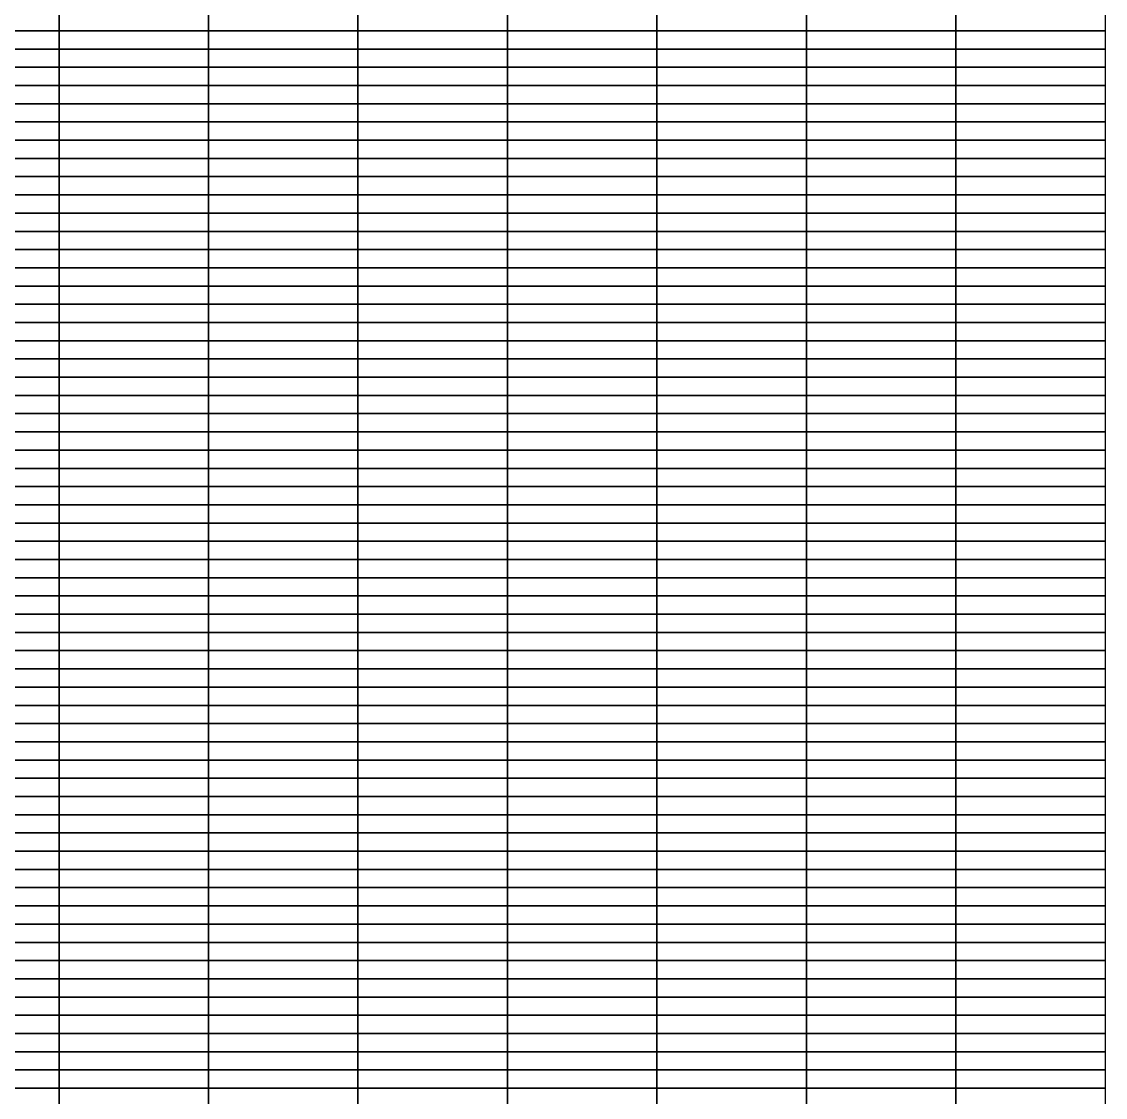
# Model space of a CAD drawing. Header units: metres. Extents: x 0 to 1189, y 5 to 4665.
# Drawn here: x 891.8 to 1189, y 3787.5 to 4082.5 of the extents above; entities that cross this region are included whole.
import ezdxf

# ---------------------------------------------------------------- set-up
doc = ezdxf.new("R2010")
doc.units = ezdxf.units.M

msp = doc.modelspace()

# ---------------------------------------------------------------- linework, layer by layer
for points in [[(902, 4080, 171.09), (861, 4080, 169.14), (861, 4085, 176.55), (902, 4085, 178.98)], [(943, 4080, 178.43), (902, 4080, 171.09), (902, 4085, 178.98), (943, 4085, 183.6)], [(984, 4080, 181.02), (943, 4080, 178.43), (943, 4085, 183.6), (984, 4085, 185.15)], [(1025, 4080, 182.81), (984, 4080, 181.02), (984, 4085, 185.15), (1025, 4085, 186.12)], [(1066, 4080, 183.99), (1025, 4080, 182.81), (1025, 4085, 186.12), (1066, 4085, 186.53)], [(1107, 4080, 184.76), (1066, 4080, 183.99), (1066, 4085, 186.53), (1107, 4085, 186.63)], [(1148, 4080, 185.29), (1107, 4080, 184.76), (1107, 4085, 186.63), (1148, 4085, 186.72)], [(1189, 4080, 185.56), (1148, 4080, 185.29), (1148, 4085, 186.72), (1189, 4085, 186.78)], [(902, 4075, 147.57), (861, 4075, 122.81), (861, 4080, 169.14), (902, 4080, 171.09)], [(943, 4075, 156.72), (902, 4075, 147.57), (902, 4080, 171.09), (943, 4080, 178.43)], [(984, 4075, 168.19), (943, 4075, 156.72), (943, 4080, 178.43), (984, 4080, 181.02)], [(1025, 4075, 176.06), (984, 4075, 168.19), (984, 4080, 181.02), (1025, 4080, 182.81)], [(1066, 4075, 181.89), (1025, 4075, 176.06), (1025, 4080, 182.81), (1066, 4080, 183.99)], [(1107, 4075, 183.88), (1066, 4075, 181.89), (1066, 4080, 183.99), (1107, 4080, 184.76)], [(1148, 4075, 185.95), (1107, 4075, 183.88), (1107, 4080, 184.76), (1148, 4080, 185.29)], [(1189, 4075, 186.35), (1148, 4075, 185.95), (1148, 4080, 185.29), (1189, 4080, 185.56)], [(902, 4070, 184.54), (861, 4070, 182.95), (861, 4075, 122.81), (902, 4075, 147.57)], [(943, 4070, 185.6), (902, 4070, 184.54), (902, 4075, 147.57), (943, 4075, 156.72)], [(984, 4070, 186.22), (943, 4070, 185.6), (943, 4075, 156.72), (984, 4075, 168.19)], [(1025, 4070, 186.54), (984, 4070, 186.22), (984, 4075, 168.19), (1025, 4075, 176.06)], [(1066, 4070, 186.68), (1025, 4070, 186.54), (1025, 4075, 176.06), (1066, 4075, 181.89)], [(1107, 4070, 186.76), (1066, 4070, 186.68), (1066, 4075, 181.89), (1107, 4075, 183.88)], [(1148, 4070, 186.82), (1107, 4070, 186.76), (1107, 4075, 183.88), (1148, 4075, 185.95)], [(1189, 4070, 186.85), (1148, 4070, 186.82), (1148, 4075, 185.95), (1189, 4075, 186.35)], [(902, 4065, 180.95), (861, 4065, 177.9), (861, 4070, 182.95), (902, 4070, 184.54)], [(943, 4065, 180.62), (902, 4065, 180.95), (902, 4070, 184.54), (943, 4070, 185.6)], [(984, 4065, 183.68), (943, 4065, 180.62), (943, 4070, 185.6), (984, 4070, 186.22)], [(1025, 4065, 185.99), (984, 4065, 183.68), (984, 4070, 186.22), (1025, 4070, 186.54)], [(1066, 4065, 186.85), (1025, 4065, 185.99), (1025, 4070, 186.54), (1066, 4070, 186.68)], [(1107, 4065, 186.92), (1066, 4065, 186.85), (1066, 4070, 186.68), (1107, 4070, 186.76)], [(1148, 4065, 186.94), (1107, 4065, 186.92), (1107, 4070, 186.76), (1148, 4070, 186.82)], [(1189, 4065, 186.96), (1148, 4065, 186.94), (1148, 4070, 186.82), (1189, 4070, 186.85)], [(902, 4060, 184.77), (861, 4060, 183.09), (861, 4065, 177.9), (902, 4065, 180.95)], [(943, 4060, 185.77), (902, 4060, 184.77), (902, 4065, 180.95), (943, 4065, 180.62)], [(984, 4060, 186.53), (943, 4060, 185.77), (943, 4065, 180.62), (984, 4065, 183.68)], [(1025, 4060, 186.84), (984, 4060, 186.53), (984, 4065, 183.68), (1025, 4065, 185.99)], [(1066, 4060, 186.91), (1025, 4060, 186.84), (1025, 4065, 185.99), (1066, 4065, 186.85)], [(1107, 4060, 186.93), (1066, 4060, 186.91), (1066, 4065, 186.85), (1107, 4065, 186.92)], [(1148, 4060, 186.95), (1107, 4060, 186.93), (1107, 4065, 186.92), (1148, 4065, 186.94)], [(1189, 4060, 186.96), (1148, 4060, 186.95), (1148, 4065, 186.94), (1189, 4065, 186.96)], [(902, 4055, 177.98), (861, 4055, 169.11), (861, 4060, 183.09), (902, 4060, 184.77)], [(943, 4055, 179.05), (902, 4055, 177.98), (902, 4060, 184.77), (943, 4060, 185.77)], [(984, 4055, 181.76), (943, 4055, 179.05), (943, 4060, 185.77), (984, 4060, 186.53)], [(1025, 4055, 184.52), (984, 4055, 181.76), (984, 4060, 186.53), (1025, 4060, 186.84)], [(1066, 4055, 185.36), (1025, 4055, 184.52), (1025, 4060, 186.84), (1066, 4060, 186.91)], [(1107, 4055, 185.8), (1066, 4055, 185.36), (1066, 4060, 186.91), (1107, 4060, 186.93)], [(1148, 4055, 186.07), (1107, 4055, 185.8), (1107, 4060, 186.93), (1148, 4060, 186.95)], [(1189, 4055, 186.22), (1148, 4055, 186.07), (1148, 4060, 186.95), (1189, 4060, 186.96)], [(902, 4050, 180.04), (861, 4050, 173.77), (861, 4055, 169.11), (902, 4055, 177.98)], [(943, 4050, 183.29), (902, 4050, 180.04), (902, 4055, 177.98), (943, 4055, 179.05)], [(984, 4050, 184.39), (943, 4050, 183.29), (943, 4055, 179.05), (984, 4055, 181.76)], [(1025, 4050, 185.17), (984, 4050, 184.39), (984, 4055, 181.76), (1025, 4055, 184.52)], [(1066, 4050, 185.68), (1025, 4050, 185.17), (1025, 4055, 184.52), (1066, 4055, 185.36)], [(1107, 4050, 186.03), (1066, 4050, 185.68), (1066, 4055, 185.36), (1107, 4055, 185.8)], [(1148, 4050, 186.25), (1107, 4050, 186.03), (1107, 4055, 185.8), (1148, 4055, 186.07)], [(1189, 4050, 186.37), (1148, 4050, 186.25), (1148, 4055, 186.07), (1189, 4055, 186.22)], [(902, 4045, 122.13), (861, 4045, 99.23), (861, 4050, 173.77), (902, 4050, 180.04)], [(943, 4045, 144.77), (902, 4045, 122.13), (902, 4050, 180.04), (943, 4050, 183.29)], [(984, 4045, 158.02), (943, 4045, 144.77), (943, 4050, 183.29), (984, 4050, 184.39)], [(1025, 4045, 166.78), (984, 4045, 158.02), (984, 4050, 184.39), (1025, 4050, 185.17)], [(1066, 4045, 171.66), (1025, 4045, 166.78), (1025, 4050, 185.17), (1066, 4050, 185.68)], [(1107, 4045, 175.1), (1066, 4045, 171.66), (1066, 4050, 185.68), (1107, 4050, 186.03)], [(1148, 4045, 179.37), (1107, 4045, 175.1), (1107, 4050, 186.03), (1148, 4050, 186.25)], [(1189, 4045, 184.89), (1148, 4045, 179.37), (1148, 4050, 186.25), (1189, 4050, 186.37)], [(902, 4040, 183.46), (861, 4040, 180.71), (861, 4045, 99.23), (902, 4045, 122.13)], [(943, 4040, 184.69), (902, 4040, 183.46), (902, 4045, 122.13), (943, 4045, 144.77)], [(984, 4040, 185.73), (943, 4040, 184.69), (943, 4045, 144.77), (984, 4045, 158.02)], [(1025, 4040, 186.22), (984, 4040, 185.73), (984, 4045, 158.02), (1025, 4045, 166.78)], [(1066, 4040, 186.42), (1025, 4040, 186.22), (1025, 4045, 166.78), (1066, 4045, 171.66)], [(1107, 4040, 186.59), (1066, 4040, 186.42), (1066, 4045, 171.66), (1107, 4045, 175.1)], [(1148, 4040, 186.69), (1107, 4040, 186.59), (1107, 4045, 175.1), (1148, 4045, 179.37)], [(1189, 4040, 186.74), (1148, 4040, 186.69), (1148, 4045, 179.37), (1189, 4045, 184.89)], [(902, 4035, 178.04), (861, 4035, 171.47), (861, 4040, 180.71), (902, 4040, 183.46)], [(943, 4035, 179.23), (902, 4035, 178.04), (902, 4040, 183.46), (943, 4040, 184.69)], [(984, 4035, 182.7), (943, 4035, 179.23), (943, 4040, 184.69), (984, 4040, 185.73)], [(1025, 4035, 184.17), (984, 4035, 182.7), (984, 4040, 185.73), (1025, 4040, 186.22)], [(1066, 4035, 184.11), (1025, 4035, 184.17), (1025, 4040, 186.22), (1066, 4040, 186.42)], [(1107, 4035, 185.25), (1066, 4035, 184.11), (1066, 4040, 186.42), (1107, 4040, 186.59)], [(1148, 4035, 186.3), (1107, 4035, 185.25), (1107, 4040, 186.59), (1148, 4040, 186.69)], [(1189, 4035, 186.67), (1148, 4035, 186.3), (1148, 4040, 186.69), (1189, 4040, 186.74)], [(902, 4030, 183.8), (861, 4030, 181.15), (861, 4035, 171.47), (902, 4035, 178.04)], [(943, 4030, 184.95), (902, 4030, 183.8), (902, 4035, 178.04), (943, 4035, 179.23)], [(984, 4030, 186.25), (943, 4030, 184.95), (943, 4035, 179.23), (984, 4035, 182.7)], [(1025, 4030, 186.73), (984, 4030, 186.25), (984, 4035, 182.7), (1025, 4035, 184.17)], [(1066, 4030, 186.85), (1025, 4030, 186.73), (1025, 4035, 184.17), (1066, 4035, 184.11)], [(1107, 4030, 186.89), (1066, 4030, 186.85), (1066, 4035, 184.11), (1107, 4035, 185.25)], [(1148, 4030, 186.92), (1107, 4030, 186.89), (1107, 4035, 185.25), (1148, 4035, 186.3)], [(1189, 4030, 186.94), (1148, 4030, 186.92), (1148, 4035, 186.3), (1189, 4035, 186.67)], [(902, 4025, 180.21), (861, 4025, 177.64), (861, 4030, 181.15), (902, 4030, 183.8)], [(943, 4025, 181.86), (902, 4025, 180.21), (902, 4030, 183.8), (943, 4030, 184.95)], [(984, 4025, 183.9), (943, 4025, 181.86), (943, 4030, 184.95), (984, 4030, 186.25)], [(1025, 4025, 184.8), (984, 4025, 183.9), (984, 4030, 186.25), (1025, 4030, 186.73)], [(1066, 4025, 185.44), (1025, 4025, 184.8), (1025, 4030, 186.73), (1066, 4030, 186.85)], [(1107, 4025, 185.85), (1066, 4025, 185.44), (1066, 4030, 186.85), (1107, 4030, 186.89)], [(1148, 4025, 186.12), (1107, 4025, 185.85), (1107, 4030, 186.89), (1148, 4030, 186.92)], [(1189, 4025, 186.26), (1148, 4025, 186.12), (1148, 4030, 186.92), (1189, 4030, 186.94)], [(902, 4020, 178.38), (861, 4020, 174.95), (861, 4025, 177.64), (902, 4025, 180.21)], [(943, 4020, 182.19), (902, 4020, 178.38), (902, 4025, 180.21), (943, 4025, 181.86)], [(984, 4020, 183.89), (943, 4020, 182.19), (943, 4025, 181.86), (984, 4025, 183.9)], [(1025, 4020, 184.39), (984, 4020, 183.89), (984, 4025, 183.9), (1025, 4025, 184.8)], [(1066, 4020, 184.14), (1025, 4020, 184.39), (1025, 4025, 184.8), (1066, 4025, 185.44)], [(1107, 4020, 185.4), (1066, 4020, 184.14), (1066, 4025, 185.44), (1107, 4025, 185.85)], [(1148, 4020, 186.39), (1107, 4020, 185.4), (1107, 4025, 185.85), (1148, 4025, 186.12)], [(1189, 4020, 186.91), (1148, 4020, 186.39), (1148, 4025, 186.12), (1189, 4025, 186.26)], [(902, 4015, 180.03), (861, 4015, 181.2), (861, 4020, 174.95), (902, 4020, 178.38)], [(943, 4015, 183.06), (902, 4015, 180.03), (902, 4020, 178.38), (943, 4020, 182.19)], [(984, 4015, 185.17), (943, 4015, 183.06), (943, 4020, 182.19), (984, 4020, 183.89)], [(1025, 4015, 185.99), (984, 4015, 185.17), (984, 4020, 183.89), (1025, 4020, 184.39)], [(1066, 4015, 186.38), (1025, 4015, 185.99), (1025, 4020, 184.39), (1066, 4020, 184.14)], [(1107, 4015, 186.55), (1066, 4015, 186.38), (1066, 4020, 184.14), (1107, 4020, 185.4)], [(1148, 4015, 186.65), (1107, 4015, 186.55), (1107, 4020, 185.4), (1148, 4020, 186.39)], [(1189, 4015, 186.72), (1148, 4015, 186.65), (1148, 4020, 186.39), (1189, 4020, 186.91)], [(902, 4010, 150.25), (861, 4010, 124.06), (861, 4015, 181.2), (902, 4015, 180.03)], [(943, 4010, 158.4), (902, 4010, 150.25), (902, 4015, 180.03), (943, 4015, 183.06)], [(984, 4010, 168.56), (943, 4010, 158.4), (943, 4015, 183.06), (984, 4015, 185.17)], [(1025, 4010, 176.74), (984, 4010, 168.56), (984, 4015, 185.17), (1025, 4015, 185.99)], [(1066, 4010, 182.12), (1025, 4010, 176.74), (1025, 4015, 185.99), (1066, 4015, 186.38)], [(1107, 4010, 183.93), (1066, 4010, 182.12), (1066, 4015, 186.38), (1107, 4015, 186.55)], [(1148, 4010, 185.85), (1107, 4010, 183.93), (1107, 4015, 186.55), (1148, 4015, 186.65)], [(1189, 4010, 186.19), (1148, 4010, 185.85), (1148, 4015, 186.65), (1189, 4015, 186.72)], [(902, 4005, 179.54), (861, 4005, 174.51), (861, 4010, 124.06), (902, 4010, 150.25)], [(943, 4005, 181.43), (902, 4005, 179.54), (902, 4010, 150.25), (943, 4010, 158.4)], [(984, 4005, 182.83), (943, 4005, 181.43), (943, 4010, 158.4), (984, 4010, 168.56)], [(1025, 4005, 185.79), (984, 4005, 182.83), (984, 4010, 168.56), (1025, 4010, 176.74)], [(1066, 4005, 186.45), (1025, 4005, 185.79), (1025, 4010, 176.74), (1066, 4010, 182.12)], [(1107, 4005, 186.59), (1066, 4005, 186.45), (1066, 4010, 182.12), (1107, 4010, 183.93)], [(1148, 4005, 186.68), (1107, 4005, 186.59), (1107, 4010, 183.93), (1148, 4010, 185.85)], [(1189, 4005, 186.74), (1148, 4005, 186.68), (1148, 4010, 185.85), (1189, 4010, 186.19)], [(902, 4000, 177.31), (861, 4000, 171.73), (861, 4005, 174.51), (902, 4005, 179.54)], [(943, 4000, 181.4), (902, 4000, 177.31), (902, 4005, 179.54), (943, 4005, 181.43)], [(984, 4000, 183.12), (943, 4000, 181.4), (943, 4005, 181.43), (984, 4005, 182.83)], [(1025, 4000, 185.62), (984, 4000, 183.12), (984, 4005, 182.83), (1025, 4005, 185.79)], [(1066, 4000, 186.21), (1025, 4000, 185.62), (1025, 4005, 185.79), (1066, 4005, 186.45)], [(1107, 4000, 186.42), (1066, 4000, 186.21), (1066, 4005, 186.45), (1107, 4005, 186.59)], [(1148, 4000, 186.56), (1107, 4000, 186.42), (1107, 4005, 186.59), (1148, 4005, 186.68)], [(1189, 4000, 186.63), (1148, 4000, 186.56), (1148, 4005, 186.68), (1189, 4005, 186.74)], [(902, 3995, 181.92), (861, 3995, 179.25), (861, 4000, 171.73), (902, 4000, 177.31)], [(943, 3995, 183.41), (902, 3995, 181.92), (902, 4000, 177.31), (943, 4000, 181.4)], [(984, 3995, 184.65), (943, 3995, 183.41), (943, 4000, 181.4), (984, 4000, 183.12)], [(1025, 3995, 185.39), (984, 3995, 184.65), (984, 4000, 183.12), (1025, 4000, 185.62)], [(1066, 3995, 185.84), (1025, 3995, 185.39), (1025, 4000, 185.62), (1066, 4000, 186.21)], [(1107, 3995, 186.14), (1066, 3995, 185.84), (1066, 4000, 186.21), (1107, 4000, 186.42)], [(1148, 3995, 186.34), (1107, 3995, 186.14), (1107, 4000, 186.42), (1148, 4000, 186.56)], [(1189, 3995, 186.44), (1148, 3995, 186.34), (1148, 4000, 186.56), (1189, 4000, 186.63)], [(902, 3990, 172.52), (861, 3990, 165.9), (861, 3995, 179.25), (902, 3995, 181.92)], [(943, 3990, 177.16), (902, 3990, 172.52), (902, 3995, 181.92), (943, 3995, 183.41)], [(984, 3990, 180.77), (943, 3990, 177.16), (943, 3995, 183.41), (984, 3995, 184.65)], [(1025, 3990, 182.6), (984, 3990, 180.77), (984, 3995, 184.65), (1025, 3995, 185.39)], [(1066, 3990, 183.87), (1025, 3990, 182.6), (1025, 3995, 185.39), (1066, 3995, 185.84)], [(1107, 3990, 184.71), (1066, 3990, 183.87), (1066, 3995, 185.84), (1107, 3995, 186.14)], [(1148, 3990, 185.17), (1107, 3990, 184.71), (1107, 3995, 186.14), (1148, 3995, 186.34)], [(1189, 3990, 185.56), (1148, 3990, 185.17), (1148, 3995, 186.34), (1189, 3995, 186.44)], [(902, 3985, 114.83), (861, 3985, 94.35), (861, 3990, 165.9), (902, 3990, 172.52)], [(943, 3985, 140.38), (902, 3985, 114.83), (902, 3990, 172.52), (943, 3990, 177.16)], [(984, 3985, 155.58), (943, 3985, 140.38), (943, 3990, 177.16), (984, 3990, 180.77)], [(1025, 3985, 165.01), (984, 3985, 155.58), (984, 3990, 180.77), (1025, 3990, 182.6)], [(1066, 3985, 170.94), (1025, 3985, 165.01), (1025, 3990, 182.6), (1066, 3990, 183.87)], [(1107, 3985, 174.9), (1066, 3985, 170.94), (1066, 3990, 183.87), (1107, 3990, 184.71)], [(1148, 3985, 179.34), (1107, 3985, 174.9), (1107, 3990, 184.71), (1148, 3990, 185.17)], [(1189, 3985, 184.87), (1148, 3985, 179.34), (1148, 3990, 185.17), (1189, 3990, 185.56)], [(902, 3980, 181.22), (861, 3980, 176.74), (861, 3985, 94.35), (902, 3985, 114.83)], [(943, 3980, 185.08), (902, 3980, 181.22), (902, 3985, 114.83), (943, 3985, 140.38)], [(984, 3980, 186.09), (943, 3980, 185.08), (943, 3985, 140.38), (984, 3985, 155.58)], [(1025, 3980, 186.54), (984, 3980, 186.09), (984, 3985, 155.58), (1025, 3985, 165.01)], [(1066, 3980, 186.68), (1025, 3980, 186.54), (1025, 3985, 165.01), (1066, 3985, 170.94)], [(1107, 3980, 186.76), (1066, 3980, 186.68), (1066, 3985, 170.94), (1107, 3985, 174.9)], [(1148, 3980, 186.82), (1107, 3980, 186.76), (1107, 3985, 174.9), (1148, 3985, 179.34)], [(1189, 3980, 186.85), (1148, 3980, 186.82), (1148, 3985, 179.34), (1189, 3985, 184.87)], [(902, 3975, 178.34), (861, 3975, 171.23), (861, 3980, 176.74), (902, 3980, 181.22)], [(943, 3975, 182.37), (902, 3975, 178.34), (902, 3980, 181.22), (943, 3980, 185.08)], [(984, 3975, 183.8), (943, 3975, 182.37), (943, 3980, 185.08), (984, 3980, 186.09)], [(1025, 3975, 185.78), (984, 3975, 183.8), (984, 3980, 186.09), (1025, 3980, 186.54)], [(1066, 3975, 186.25), (1025, 3975, 185.78), (1025, 3980, 186.54), (1066, 3980, 186.68)], [(1107, 3975, 186.45), (1066, 3975, 186.25), (1066, 3980, 186.68), (1107, 3980, 186.76)], [(1148, 3975, 186.58), (1107, 3975, 186.45), (1107, 3980, 186.76), (1148, 3980, 186.82)], [(1189, 3975, 186.64), (1148, 3975, 186.58), (1148, 3980, 186.82), (1189, 3980, 186.85)], [(902, 3970, 180.65), (861, 3970, 176.51), (861, 3975, 171.23), (902, 3975, 178.34)], [(943, 3970, 183.85), (902, 3970, 180.65), (902, 3975, 178.34), (943, 3975, 182.37)], [(984, 3970, 185.57), (943, 3970, 183.85), (943, 3975, 182.37), (984, 3975, 183.8)], [(1025, 3970, 186.24), (984, 3970, 185.57), (984, 3975, 183.8), (1025, 3975, 185.78)], [(1066, 3970, 186.44), (1025, 3970, 186.24), (1025, 3975, 185.78), (1066, 3975, 186.25)], [(1107, 3970, 186.6), (1066, 3970, 186.44), (1066, 3975, 186.25), (1107, 3975, 186.45)], [(1148, 3970, 186.69), (1107, 3970, 186.6), (1107, 3975, 186.45), (1148, 3975, 186.58)], [(1189, 3970, 186.74), (1148, 3970, 186.69), (1148, 3975, 186.58), (1189, 3975, 186.64)], [(902, 3965, 177.67), (861, 3965, 174.96), (861, 3970, 176.51), (902, 3970, 180.65)], [(943, 3965, 180.88), (902, 3965, 177.67), (902, 3970, 180.65), (943, 3970, 183.85)], [(984, 3965, 182.98), (943, 3965, 180.88), (943, 3970, 183.85), (984, 3970, 185.57)], [(1025, 3965, 184.09), (984, 3965, 182.98), (984, 3970, 185.57), (1025, 3970, 186.24)], [(1066, 3965, 184.93), (1025, 3965, 184.09), (1025, 3970, 186.24), (1066, 3970, 186.44)], [(1107, 3965, 185.47), (1066, 3965, 184.93), (1066, 3970, 186.44), (1107, 3970, 186.6)], [(1148, 3965, 185.83), (1107, 3965, 185.47), (1107, 3970, 186.6), (1148, 3970, 186.69)], [(1189, 3965, 186.01), (1148, 3965, 185.83), (1148, 3970, 186.69), (1189, 3970, 186.74)], [(902, 3960, 174.05), (861, 3960, 166.37), (861, 3965, 174.96), (902, 3965, 177.67)], [(943, 3960, 178.07), (902, 3960, 174.05), (902, 3965, 177.67), (943, 3965, 180.88)], [(984, 3960, 180.58), (943, 3960, 178.07), (943, 3965, 180.88), (984, 3965, 182.98)], [(1025, 3960, 182.45), (984, 3960, 180.58), (984, 3965, 182.98), (1025, 3965, 184.09)], [(1066, 3960, 183.74), (1025, 3960, 182.45), (1025, 3965, 184.09), (1066, 3965, 184.93)], [(1107, 3960, 184.59), (1066, 3960, 183.74), (1066, 3965, 184.93), (1107, 3965, 185.47)], [(1148, 3960, 185.14), (1107, 3960, 184.59), (1107, 3965, 185.47), (1148, 3965, 185.83)], [(1189, 3960, 185.44), (1148, 3960, 185.14), (1148, 3965, 185.83), (1189, 3965, 186.01)], [(902, 3955, 151.23), (861, 3955, 123.66), (861, 3960, 166.37), (902, 3960, 174.05)], [(943, 3955, 158.01), (902, 3955, 151.23), (902, 3960, 174.05), (943, 3960, 178.07)], [(984, 3955, 168.08), (943, 3955, 158.01), (943, 3960, 178.07), (984, 3960, 180.58)], [(1025, 3955, 176.03), (984, 3955, 168.08), (984, 3960, 180.58), (1025, 3960, 182.45)], [(1066, 3955, 181.9), (1025, 3955, 176.03), (1025, 3960, 182.45), (1066, 3960, 183.74)], [(1107, 3955, 183.87), (1066, 3955, 181.9), (1066, 3960, 183.74), (1107, 3960, 184.59)], [(1148, 3955, 185.9), (1107, 3955, 183.87), (1107, 3960, 184.59), (1148, 3960, 185.14)], [(1189, 3955, 186.3), (1148, 3955, 185.9), (1148, 3960, 185.14), (1189, 3960, 185.44)], [(902, 3950, 177.26), (861, 3950, 167.81), (861, 3955, 123.66), (902, 3955, 151.23)], [(943, 3950, 182.43), (902, 3950, 177.26), (902, 3955, 151.23), (943, 3955, 158.01)], [(984, 3950, 184.99), (943, 3950, 182.43), (943, 3955, 158.01), (984, 3955, 168.08)], [(1025, 3950, 185.71), (984, 3950, 184.99), (984, 3955, 168.08), (1025, 3955, 176.03)], [(1066, 3950, 186.05), (1025, 3950, 185.71), (1025, 3955, 176.03), (1066, 3955, 181.9)], [(1107, 3950, 186.31), (1066, 3950, 186.05), (1066, 3955, 181.9), (1107, 3955, 183.87)], [(1148, 3950, 186.47), (1107, 3950, 186.31), (1107, 3955, 183.87), (1148, 3955, 185.9)], [(1189, 3950, 186.56), (1148, 3950, 186.47), (1148, 3955, 185.9), (1189, 3955, 186.3)], [(902, 3945, 173.15), (861, 3945, 162.92), (861, 3950, 167.81), (902, 3950, 177.26)], [(943, 3945, 182.42), (902, 3945, 173.15), (902, 3950, 177.26), (943, 3950, 182.43)], [(984, 3945, 184.59), (943, 3945, 182.42), (943, 3950, 182.43), (984, 3950, 184.99)], [(1025, 3945, 185.91), (984, 3945, 184.59), (984, 3950, 184.99), (1025, 3950, 185.71)], [(1066, 3945, 186.26), (1025, 3945, 185.91), (1025, 3950, 185.71), (1066, 3950, 186.05)], [(1107, 3945, 186.45), (1066, 3945, 186.26), (1066, 3950, 186.05), (1107, 3950, 186.31)], [(1148, 3945, 186.58), (1107, 3945, 186.45), (1107, 3950, 186.31), (1148, 3950, 186.47)], [(1189, 3945, 186.65), (1148, 3945, 186.58), (1148, 3950, 186.47), (1189, 3950, 186.56)], [(902, 3940, 171.33), (861, 3940, 165.41), (861, 3945, 162.92), (902, 3945, 173.15)], [(943, 3940, 179.04), (902, 3940, 171.33), (902, 3945, 173.15), (943, 3945, 182.42)], [(984, 3940, 181.24), (943, 3940, 179.04), (943, 3945, 182.42), (984, 3945, 184.59)], [(1025, 3940, 184.19), (984, 3940, 181.24), (984, 3945, 184.59), (1025, 3945, 185.91)], [(1066, 3940, 185.08), (1025, 3940, 184.19), (1025, 3945, 185.91), (1066, 3945, 186.26)], [(1107, 3940, 185.6), (1066, 3940, 185.08), (1066, 3945, 186.26), (1107, 3945, 186.45)], [(1148, 3940, 185.91), (1107, 3940, 185.6), (1107, 3945, 186.45), (1148, 3945, 186.58)], [(1189, 3940, 186.09), (1148, 3940, 185.91), (1148, 3945, 186.58), (1189, 3945, 186.65)], [(902, 3935, 182.84), (861, 3935, 181.17), (861, 3940, 165.41), (902, 3940, 171.33)], [(943, 3935, 185.23), (902, 3935, 182.84), (902, 3940, 171.33), (943, 3940, 179.04)], [(984, 3935, 186.24), (943, 3935, 185.23), (943, 3940, 179.04), (984, 3940, 181.24)], [(1025, 3935, 186.61), (984, 3935, 186.24), (984, 3940, 181.24), (1025, 3940, 184.19)], [(1066, 3935, 186.72), (1025, 3935, 186.61), (1025, 3940, 184.19), (1066, 3940, 185.08)], [(1107, 3935, 186.79), (1066, 3935, 186.72), (1066, 3940, 185.08), (1107, 3940, 185.6)], [(1148, 3935, 186.85), (1107, 3935, 186.79), (1107, 3940, 185.6), (1148, 3940, 185.91)], [(1189, 3935, 186.87), (1148, 3935, 186.85), (1148, 3940, 185.91), (1189, 3940, 186.09)], [(902, 3930, 182.96), (861, 3930, 180.46), (861, 3935, 181.17), (902, 3935, 182.84)], [(943, 3930, 185.37), (902, 3930, 182.96), (902, 3935, 182.84), (943, 3935, 185.23)], [(984, 3930, 186.29), (943, 3930, 185.37), (943, 3935, 185.23), (984, 3935, 186.24)], [(1025, 3930, 186.78), (984, 3930, 186.29), (984, 3935, 186.24), (1025, 3935, 186.61)], [(1066, 3930, 186.83), (1025, 3930, 186.78), (1025, 3935, 186.61), (1066, 3935, 186.72)], [(1107, 3930, 186.86), (1066, 3930, 186.83), (1066, 3935, 186.72), (1107, 3935, 186.79)], [(1148, 3930, 186.86), (1107, 3930, 186.86), (1107, 3935, 186.79), (1148, 3935, 186.85)], [(1189, 3930, 186.93), (1148, 3930, 186.86), (1148, 3935, 186.85), (1189, 3935, 186.87)], [(902, 3925, 118.66), (861, 3925, 97.24), (861, 3930, 180.46), (902, 3930, 182.96)], [(943, 3925, 141.46), (902, 3925, 118.66), (902, 3930, 182.96), (943, 3930, 185.37)], [(984, 3925, 157.72), (943, 3925, 141.46), (943, 3930, 185.37), (984, 3930, 186.29)], [(1025, 3925, 166.16), (984, 3925, 157.72), (984, 3930, 186.29), (1025, 3930, 186.78)], [(1066, 3925, 171.68), (1025, 3925, 166.16), (1025, 3930, 186.78), (1066, 3930, 186.83)], [(1107, 3925, 175.18), (1066, 3925, 171.68), (1066, 3930, 186.83), (1107, 3930, 186.86)], [(1148, 3925, 178.99), (1107, 3925, 175.18), (1107, 3930, 186.86), (1148, 3930, 186.86)], [(1189, 3925, 184.49), (1148, 3925, 178.99), (1148, 3930, 186.86), (1189, 3930, 186.93)], [(902, 3920, 177.8), (861, 3920, 170.71), (861, 3925, 97.24), (902, 3925, 118.66)], [(943, 3920, 178.83), (902, 3920, 177.8), (902, 3925, 118.66), (943, 3925, 141.46)], [(984, 3920, 181.64), (943, 3920, 178.83), (943, 3925, 141.46), (984, 3925, 157.72)], [(1025, 3920, 183.8), (984, 3920, 181.64), (984, 3925, 157.72), (1025, 3925, 166.16)], [(1066, 3920, 184.11), (1025, 3920, 183.8), (1025, 3925, 166.16), (1066, 3925, 171.68)], [(1107, 3920, 185.25), (1066, 3920, 184.11), (1066, 3925, 171.68), (1107, 3925, 175.18)], [(1148, 3920, 186.09), (1107, 3920, 185.25), (1107, 3925, 175.18), (1148, 3925, 178.99)], [(1189, 3920, 186.39), (1148, 3920, 186.09), (1148, 3925, 178.99), (1189, 3925, 184.49)], [(902, 3915, 183.09), (861, 3915, 181.28), (861, 3920, 170.71), (902, 3920, 177.8)], [(943, 3915, 185.57), (902, 3915, 183.09), (902, 3920, 177.8), (943, 3920, 178.83)], [(984, 3915, 186.37), (943, 3915, 185.57), (943, 3920, 178.83), (984, 3920, 181.64)], [(1025, 3915, 186.82), (984, 3915, 186.37), (984, 3920, 181.64), (1025, 3920, 183.8)], [(1066, 3915, 186.88), (1025, 3915, 186.82), (1025, 3920, 183.8), (1066, 3920, 184.11)], [(1107, 3915, 186.88), (1066, 3915, 186.88), (1066, 3920, 184.11), (1107, 3920, 185.25)], [(1148, 3915, 186.91), (1107, 3915, 186.88), (1107, 3920, 185.25), (1148, 3920, 186.09)], [(1189, 3915, 186.95), (1148, 3915, 186.91), (1148, 3920, 186.09), (1189, 3920, 186.39)], [(902, 3910, 175.81), (861, 3910, 170.06), (861, 3915, 181.28), (902, 3915, 183.09)], [(943, 3910, 179.06), (902, 3910, 175.81), (902, 3915, 183.09), (943, 3915, 185.57)], [(984, 3910, 181.31), (943, 3910, 179.06), (943, 3915, 185.57), (984, 3915, 186.37)], [(1025, 3910, 182.99), (984, 3910, 181.31), (984, 3915, 186.37), (1025, 3915, 186.82)], [(1066, 3910, 184.1), (1025, 3910, 182.99), (1025, 3915, 186.82), (1066, 3915, 186.88)], [(1107, 3910, 184.85), (1066, 3910, 184.1), (1066, 3915, 186.88), (1107, 3915, 186.88)], [(1148, 3910, 185.36), (1107, 3910, 184.85), (1107, 3915, 186.88), (1148, 3915, 186.91)], [(1189, 3910, 185.62), (1148, 3910, 185.36), (1148, 3915, 186.91), (1189, 3915, 186.95)], [(902, 3905, 178.2), (861, 3905, 171.47), (861, 3910, 170.06), (902, 3910, 175.81)], [(943, 3905, 181.14), (902, 3905, 178.2), (902, 3910, 175.81), (943, 3910, 179.06)], [(984, 3905, 182.88), (943, 3905, 181.14), (943, 3910, 179.06), (984, 3910, 181.31)], [(1025, 3905, 183.73), (984, 3905, 182.88), (984, 3910, 181.31), (1025, 3910, 182.99)], [(1066, 3905, 183.92), (1025, 3905, 183.73), (1025, 3910, 182.99), (1066, 3910, 184.1)], [(1107, 3905, 185.14), (1066, 3905, 183.92), (1066, 3910, 184.1), (1107, 3910, 184.85)], [(1148, 3905, 185.91), (1107, 3905, 185.14), (1107, 3910, 184.85), (1148, 3910, 185.36)], [(1189, 3905, 186.18), (1148, 3905, 185.91), (1148, 3910, 185.36), (1189, 3910, 185.62)], [(902, 3900, 178.47), (861, 3900, 173.28), (861, 3905, 171.47), (902, 3905, 178.2)], [(943, 3900, 181.69), (902, 3900, 178.47), (902, 3905, 178.2), (943, 3905, 181.14)], [(984, 3900, 183.33), (943, 3900, 181.69), (943, 3905, 181.14), (984, 3905, 182.88)], [(1025, 3900, 184.45), (984, 3900, 183.33), (984, 3905, 182.88), (1025, 3905, 183.73)], [(1066, 3900, 185.17), (1025, 3900, 184.45), (1025, 3905, 183.73), (1066, 3905, 183.92)], [(1107, 3900, 185.66), (1066, 3900, 185.17), (1066, 3905, 183.92), (1107, 3905, 185.14)], [(1148, 3900, 185.96), (1107, 3900, 185.66), (1107, 3905, 185.14), (1148, 3905, 185.91)], [(1189, 3900, 186.16), (1148, 3900, 185.96), (1148, 3905, 185.91), (1189, 3905, 186.18)], [(902, 3895, 150.16), (861, 3895, 121.93), (861, 3900, 173.28), (902, 3900, 178.47)], [(943, 3895, 156.5), (902, 3895, 150.16), (902, 3900, 178.47), (943, 3900, 181.69)], [(984, 3895, 167.33), (943, 3895, 156.5), (943, 3900, 181.69), (984, 3900, 183.33)], [(1025, 3895, 175.68), (984, 3895, 167.33), (984, 3900, 183.33), (1025, 3900, 184.45)], [(1066, 3895, 181.34), (1025, 3895, 175.68), (1025, 3900, 184.45), (1066, 3900, 185.17)], [(1107, 3895, 183.43), (1066, 3895, 181.34), (1066, 3900, 185.17), (1107, 3900, 185.66)], [(1148, 3895, 185), (1107, 3895, 183.43), (1107, 3900, 185.66), (1148, 3900, 185.96)], [(1189, 3895, 185.42), (1148, 3895, 185), (1148, 3900, 185.96), (1189, 3900, 186.16)], [(902, 3890, 182.72), (861, 3890, 178.64), (861, 3895, 121.93), (902, 3895, 150.16)], [(943, 3890, 185), (902, 3890, 182.72), (902, 3895, 150.16), (943, 3895, 156.5)], [(984, 3890, 186.01), (943, 3890, 185), (943, 3895, 156.5), (984, 3895, 167.33)], [(1025, 3890, 186.35), (984, 3890, 186.01), (984, 3895, 167.33), (1025, 3895, 175.68)], [(1066, 3890, 186.54), (1025, 3890, 186.35), (1025, 3895, 175.68), (1066, 3895, 181.34)], [(1107, 3890, 186.65), (1066, 3890, 186.54), (1066, 3895, 181.34), (1107, 3895, 183.43)], [(1148, 3890, 186.73), (1107, 3890, 186.65), (1107, 3895, 183.43), (1148, 3895, 185)], [(1189, 3890, 186.78), (1148, 3890, 186.73), (1148, 3895, 185), (1189, 3895, 185.42)], [(902, 3885, 180.45), (861, 3885, 178.69), (861, 3890, 178.64), (902, 3890, 182.72)], [(943, 3885, 180.69), (902, 3885, 180.45), (902, 3890, 182.72), (943, 3890, 185)], [(984, 3885, 184.08), (943, 3885, 180.69), (943, 3890, 185), (984, 3890, 186.01)], [(1025, 3885, 186.1), (984, 3885, 184.08), (984, 3890, 186.01), (1025, 3890, 186.35)], [(1066, 3885, 186.88), (1025, 3885, 186.1), (1025, 3890, 186.35), (1066, 3890, 186.54)], [(1107, 3885, 186.88), (1066, 3885, 186.88), (1066, 3890, 186.54), (1107, 3890, 186.65)], [(1148, 3885, 186.89), (1107, 3885, 186.88), (1107, 3890, 186.65), (1148, 3890, 186.73)], [(1189, 3885, 186.96), (1148, 3885, 186.89), (1148, 3890, 186.73), (1189, 3890, 186.78)], [(902, 3880, 177.67), (861, 3880, 168.52), (861, 3885, 178.69), (902, 3885, 180.45)], [(943, 3880, 180.35), (902, 3880, 177.67), (902, 3885, 180.45), (943, 3885, 180.69)], [(984, 3880, 182.85), (943, 3880, 180.35), (943, 3885, 180.69), (984, 3885, 184.08)], [(1025, 3880, 185.55), (984, 3880, 182.85), (984, 3885, 184.08), (1025, 3885, 186.1)], [(1066, 3880, 186.15), (1025, 3880, 185.55), (1025, 3885, 186.1), (1066, 3885, 186.88)], [(1107, 3880, 186.37), (1066, 3880, 186.15), (1066, 3885, 186.88), (1107, 3885, 186.88)], [(1148, 3880, 186.52), (1107, 3880, 186.37), (1107, 3885, 186.88), (1148, 3885, 186.89)], [(1189, 3880, 186.6), (1148, 3880, 186.52), (1148, 3885, 186.89), (1189, 3885, 186.96)], [(902, 3875, 176.11), (861, 3875, 170.38), (861, 3880, 168.52), (902, 3880, 177.67)], [(943, 3875, 180.18), (902, 3875, 176.11), (902, 3880, 177.67), (943, 3880, 180.35)], [(984, 3875, 182.4), (943, 3875, 180.18), (943, 3880, 180.35), (984, 3880, 182.85)], [(1025, 3875, 183.68), (984, 3875, 182.4), (984, 3880, 182.85), (1025, 3880, 185.55)], [(1066, 3875, 184.62), (1025, 3875, 183.68), (1025, 3880, 185.55), (1066, 3880, 186.15)], [(1107, 3875, 185.23), (1066, 3875, 184.62), (1066, 3880, 186.15), (1107, 3880, 186.37)], [(1148, 3875, 185.67), (1107, 3875, 185.23), (1107, 3880, 186.37), (1148, 3880, 186.52)], [(1189, 3875, 185.85), (1148, 3875, 185.67), (1148, 3880, 186.52), (1189, 3880, 186.6)], [(902, 3870, 115.61), (861, 3870, 88.86), (861, 3875, 170.38), (902, 3875, 176.11)], [(943, 3870, 141.37), (902, 3870, 115.61), (902, 3875, 176.11), (943, 3875, 180.18)], [(984, 3870, 155.46), (943, 3870, 141.37), (943, 3875, 180.18), (984, 3875, 182.4)], [(1025, 3870, 166.28), (984, 3870, 155.46), (984, 3875, 182.4), (1025, 3875, 183.68)], [(1066, 3870, 171.62), (1025, 3870, 166.28), (1025, 3875, 183.68), (1066, 3875, 184.62)], [(1107, 3870, 175.19), (1066, 3870, 171.62), (1066, 3875, 184.62), (1107, 3875, 185.23)], [(1148, 3870, 179.33), (1107, 3870, 175.19), (1107, 3875, 185.23), (1148, 3875, 185.67)], [(1189, 3870, 184.7), (1148, 3870, 179.33), (1148, 3875, 185.67), (1189, 3875, 185.85)], [(902, 3865, 181.66), (861, 3865, 177.69), (861, 3870, 88.86), (902, 3870, 115.61)], [(943, 3865, 184.05), (902, 3865, 181.66), (902, 3870, 115.61), (943, 3870, 141.37)], [(984, 3865, 185.35), (943, 3865, 184.05), (943, 3870, 141.37), (984, 3870, 155.46)], [(1025, 3865, 186), (984, 3865, 185.35), (984, 3870, 155.46), (1025, 3870, 166.28)], [(1066, 3865, 186.29), (1025, 3865, 186), (1025, 3870, 166.28), (1066, 3870, 171.62)], [(1107, 3865, 186.48), (1066, 3865, 186.29), (1066, 3870, 171.62), (1107, 3870, 175.19)], [(1148, 3865, 186.59), (1107, 3865, 186.48), (1107, 3870, 175.19), (1148, 3870, 179.33)], [(1189, 3865, 186.67), (1148, 3865, 186.59), (1148, 3870, 179.33), (1189, 3870, 184.7)], [(902, 3860, 179.49), (861, 3860, 171.01), (861, 3865, 177.69), (902, 3865, 181.66)], [(943, 3860, 181.31), (902, 3860, 179.49), (902, 3865, 181.66), (943, 3865, 184.05)], [(984, 3860, 182.63), (943, 3860, 181.31), (943, 3865, 184.05), (984, 3865, 185.35)], [(1025, 3860, 185.4), (984, 3860, 182.63), (984, 3865, 185.35), (1025, 3865, 186)], [(1066, 3860, 186.19), (1025, 3860, 185.4), (1025, 3865, 186), (1066, 3865, 186.29)], [(1107, 3860, 186.39), (1066, 3860, 186.19), (1066, 3865, 186.29), (1107, 3865, 186.48)], [(1148, 3860, 186.54), (1107, 3860, 186.39), (1107, 3865, 186.48), (1148, 3865, 186.59)], [(1189, 3860, 186.62), (1148, 3860, 186.54), (1148, 3865, 186.59), (1189, 3865, 186.67)], [(902, 3855, 180.83), (861, 3855, 173.02), (861, 3860, 171.01), (902, 3860, 179.49)], [(943, 3855, 183.97), (902, 3855, 180.83), (902, 3860, 179.49), (943, 3860, 181.31)], [(984, 3855, 186.12), (943, 3855, 183.97), (943, 3860, 181.31), (984, 3860, 182.63)], [(1025, 3855, 186.69), (984, 3855, 186.12), (984, 3860, 182.63), (1025, 3860, 185.4)], [(1066, 3855, 186.87), (1025, 3855, 186.69), (1025, 3860, 185.4), (1066, 3860, 186.19)], [(1107, 3855, 186.85), (1066, 3855, 186.87), (1066, 3860, 186.19), (1107, 3860, 186.39)], [(1148, 3855, 186.85), (1107, 3855, 186.85), (1107, 3860, 186.39), (1148, 3860, 186.54)], [(1189, 3855, 186.98), (1148, 3855, 186.85), (1148, 3860, 186.54), (1189, 3860, 186.62)], [(902, 3850, 180.59), (861, 3850, 169.56), (861, 3855, 173.02), (902, 3855, 180.83)], [(943, 3850, 183.39), (902, 3850, 180.59), (902, 3855, 180.83), (943, 3855, 183.97)], [(984, 3850, 185.47), (943, 3850, 183.39), (943, 3855, 183.97), (984, 3855, 186.12)], [(1025, 3850, 186.52), (984, 3850, 185.47), (984, 3855, 186.12), (1025, 3855, 186.69)], [(1066, 3850, 186.75), (1025, 3850, 186.52), (1025, 3855, 186.69), (1066, 3855, 186.87)], [(1107, 3850, 186.76), (1066, 3850, 186.75), (1066, 3855, 186.87), (1107, 3855, 186.85)], [(1148, 3850, 186.81), (1107, 3850, 186.76), (1107, 3855, 186.85), (1148, 3855, 186.85)], [(1189, 3850, 186.88), (1148, 3850, 186.81), (1148, 3855, 186.85), (1189, 3855, 186.98)], [(902, 3845, 179.33), (861, 3845, 178.72), (861, 3850, 169.56), (902, 3850, 180.59)], [(943, 3845, 183.56), (902, 3845, 179.33), (902, 3850, 180.59), (943, 3850, 183.39)], [(984, 3845, 185.89), (943, 3845, 183.56), (943, 3850, 183.39), (984, 3850, 185.47)], [(1025, 3845, 186.51), (984, 3845, 185.89), (984, 3850, 185.47), (1025, 3850, 186.52)], [(1066, 3845, 186.67), (1025, 3845, 186.51), (1025, 3850, 186.52), (1066, 3850, 186.75)], [(1107, 3845, 186.73), (1066, 3845, 186.67), (1066, 3850, 186.75), (1107, 3850, 186.76)], [(1148, 3845, 186.8), (1107, 3845, 186.73), (1107, 3850, 186.76), (1148, 3850, 186.81)], [(1189, 3845, 186.85), (1148, 3845, 186.8), (1148, 3850, 186.81), (1189, 3850, 186.88)], [(902, 3840, 174.81), (861, 3840, 171.98), (861, 3845, 178.72), (902, 3845, 179.33)], [(943, 3840, 178.84), (902, 3840, 174.81), (902, 3845, 179.33), (943, 3845, 183.56)], [(984, 3840, 182.42), (943, 3840, 178.84), (943, 3845, 183.56), (984, 3845, 185.89)], [(1025, 3840, 183.76), (984, 3840, 182.42), (984, 3845, 185.89), (1025, 3845, 186.51)], [(1066, 3840, 184.72), (1025, 3840, 183.76), (1025, 3845, 186.51), (1066, 3845, 186.67)], [(1107, 3840, 185.32), (1066, 3840, 184.72), (1066, 3845, 186.67), (1107, 3845, 186.73)], [(1148, 3840, 185.7), (1107, 3840, 185.32), (1107, 3845, 186.73), (1148, 3845, 186.8)], [(1189, 3840, 185.91), (1148, 3840, 185.7), (1148, 3845, 186.8), (1189, 3845, 186.85)], [(902, 3835, 151.67), (861, 3835, 125.16), (861, 3840, 171.98), (902, 3840, 174.81)], [(943, 3835, 159.28), (902, 3835, 151.67), (902, 3840, 174.81), (943, 3840, 178.84)], [(984, 3835, 169.37), (943, 3835, 159.28), (943, 3840, 178.84), (984, 3840, 182.42)], [(1025, 3835, 177.11), (984, 3835, 169.37), (984, 3840, 182.42), (1025, 3840, 183.76)], [(1066, 3835, 182.11), (1025, 3835, 177.11), (1025, 3840, 183.76), (1066, 3840, 184.72)], [(1107, 3835, 183.94), (1066, 3835, 182.11), (1066, 3840, 184.72), (1107, 3840, 185.32)], [(1148, 3835, 185.71), (1107, 3835, 183.94), (1107, 3840, 185.32), (1148, 3840, 185.7)], [(1189, 3835, 186.08), (1148, 3835, 185.71), (1148, 3840, 185.7), (1189, 3840, 185.91)], [(902, 3830, 180.69), (861, 3830, 179.46), (861, 3835, 125.16), (902, 3835, 151.67)], [(943, 3830, 182.07), (902, 3830, 180.69), (902, 3835, 151.67), (943, 3835, 159.28)], [(984, 3830, 182.97), (943, 3830, 182.07), (943, 3835, 159.28), (984, 3835, 169.37)], [(1025, 3830, 186.02), (984, 3830, 182.97), (984, 3835, 169.37), (1025, 3835, 177.11)], [(1066, 3830, 186.83), (1025, 3830, 186.02), (1025, 3835, 177.11), (1066, 3835, 182.11)], [(1107, 3830, 186.9), (1066, 3830, 186.83), (1066, 3835, 182.11), (1107, 3835, 183.94)], [(1148, 3830, 186.92), (1107, 3830, 186.9), (1107, 3835, 183.94), (1148, 3835, 185.71)], [(1189, 3830, 186.94), (1148, 3830, 186.92), (1148, 3835, 185.71), (1189, 3835, 186.08)], [(902, 3825, 184.29), (861, 3825, 183.39), (861, 3830, 179.46), (902, 3830, 180.69)], [(943, 3825, 185.57), (902, 3825, 184.29), (902, 3830, 180.69), (943, 3830, 182.07)], [(984, 3825, 186.42), (943, 3825, 185.57), (943, 3830, 182.07), (984, 3830, 182.97)], [(1025, 3825, 186.83), (984, 3825, 186.42), (984, 3830, 182.97), (1025, 3830, 186.02)], [(1066, 3825, 186.91), (1025, 3825, 186.83), (1025, 3830, 186.02), (1066, 3830, 186.83)], [(1107, 3825, 186.93), (1066, 3825, 186.91), (1066, 3830, 186.83), (1107, 3830, 186.9)], [(1148, 3825, 186.95), (1107, 3825, 186.93), (1107, 3830, 186.9), (1148, 3830, 186.92)], [(1189, 3825, 186.96), (1148, 3825, 186.95), (1148, 3830, 186.92), (1189, 3830, 186.94)], [(902, 3820, 177.27), (861, 3820, 170.9), (861, 3825, 183.39), (902, 3825, 184.29)], [(943, 3820, 180.62), (902, 3820, 177.27), (902, 3825, 184.29), (943, 3825, 185.57)], [(984, 3820, 181.78), (943, 3820, 180.62), (943, 3825, 185.57), (984, 3825, 186.42)], [(1025, 3820, 184.8), (984, 3820, 181.78), (984, 3825, 186.42), (1025, 3825, 186.83)], [(1066, 3820, 185.55), (1025, 3820, 184.8), (1025, 3825, 186.83), (1066, 3825, 186.91)], [(1107, 3820, 185.93), (1066, 3820, 185.55), (1066, 3825, 186.91), (1107, 3825, 186.93)], [(1148, 3820, 186.18), (1107, 3820, 185.93), (1107, 3825, 186.93), (1148, 3825, 186.95)], [(1189, 3820, 186.31), (1148, 3820, 186.18), (1148, 3825, 186.95), (1189, 3825, 186.96)], [(902, 3815, 183.23), (861, 3815, 183.27), (861, 3820, 170.9), (902, 3820, 177.27)], [(943, 3815, 184.92), (902, 3815, 183.23), (902, 3820, 177.27), (943, 3820, 180.62)], [(984, 3815, 185.94), (943, 3815, 184.92), (943, 3820, 180.62), (984, 3820, 181.78)], [(1025, 3815, 186.34), (984, 3815, 185.94), (984, 3820, 181.78), (1025, 3820, 184.8)], [(1066, 3815, 186.52), (1025, 3815, 186.34), (1025, 3820, 184.8), (1066, 3820, 185.55)], [(1107, 3815, 186.65), (1066, 3815, 186.52), (1066, 3820, 185.55), (1107, 3820, 185.93)], [(1148, 3815, 186.73), (1107, 3815, 186.65), (1107, 3820, 185.93), (1148, 3820, 186.18)], [(1189, 3815, 186.77), (1148, 3815, 186.73), (1148, 3820, 186.18), (1189, 3820, 186.31)], [(902, 3810, 180.05), (861, 3810, 173.33), (861, 3815, 183.27), (902, 3815, 183.23)], [(943, 3810, 184.26), (902, 3810, 180.05), (902, 3815, 183.23), (943, 3815, 184.92)], [(984, 3810, 185.75), (943, 3810, 184.26), (943, 3815, 184.92), (984, 3815, 185.94)], [(1025, 3810, 186.22), (984, 3810, 185.75), (984, 3815, 185.94), (1025, 3815, 186.34)], [(1066, 3810, 186.44), (1025, 3810, 186.22), (1025, 3815, 186.34), (1066, 3815, 186.52)], [(1107, 3810, 186.59), (1066, 3810, 186.44), (1066, 3815, 186.52), (1107, 3815, 186.65)], [(1148, 3810, 186.69), (1107, 3810, 186.59), (1107, 3815, 186.65), (1148, 3815, 186.73)], [(1189, 3810, 186.73), (1148, 3810, 186.69), (1148, 3815, 186.73), (1189, 3815, 186.77)], [(902, 3805, 118.46), (861, 3805, 89.23), (861, 3810, 173.33), (902, 3810, 180.05)], [(943, 3805, 143.31), (902, 3805, 118.46), (902, 3810, 180.05), (943, 3810, 184.26)], [(984, 3805, 155.99), (943, 3805, 143.31), (943, 3810, 184.26), (984, 3810, 185.75)], [(1025, 3805, 166.36), (984, 3805, 155.99), (984, 3810, 185.75), (1025, 3810, 186.22)], [(1066, 3805, 171.64), (1025, 3805, 166.36), (1025, 3810, 186.22), (1066, 3810, 186.44)], [(1107, 3805, 175.43), (1066, 3805, 171.64), (1066, 3810, 186.44), (1107, 3810, 186.59)], [(1148, 3805, 179.11), (1107, 3805, 175.43), (1107, 3810, 186.59), (1148, 3810, 186.69)], [(1189, 3805, 185.19), (1148, 3805, 179.11), (1148, 3810, 186.69), (1189, 3810, 186.73)], [(902, 3800, 180.31), (861, 3800, 176.53), (861, 3805, 89.23), (902, 3805, 118.46)], [(943, 3800, 182.91), (902, 3800, 180.31), (902, 3805, 118.46), (943, 3805, 143.31)], [(984, 3800, 184.35), (943, 3800, 182.91), (943, 3805, 143.31), (984, 3805, 155.99)], [(1025, 3800, 185.15), (984, 3800, 184.35), (984, 3805, 155.99), (1025, 3805, 166.36)], [(1066, 3800, 185.68), (1025, 3800, 185.15), (1025, 3805, 166.36), (1066, 3805, 171.64)], [(1107, 3800, 186), (1066, 3800, 185.68), (1066, 3805, 171.64), (1107, 3805, 175.43)], [(1148, 3800, 186.24), (1107, 3800, 186), (1107, 3805, 175.43), (1148, 3805, 179.11)], [(1189, 3800, 186.37), (1148, 3800, 186.24), (1148, 3805, 179.11), (1189, 3805, 185.19)], [(902, 3795, 176.96), (861, 3795, 171.35), (861, 3800, 176.53), (902, 3800, 180.31)], [(943, 3795, 179.28), (902, 3795, 176.96), (902, 3800, 180.31), (943, 3800, 182.91)], [(984, 3795, 181.66), (943, 3795, 179.28), (943, 3800, 182.91), (984, 3800, 184.35)], [(1025, 3795, 184.37), (984, 3795, 181.66), (984, 3800, 184.35), (1025, 3800, 185.15)], [(1066, 3795, 184.28), (1025, 3795, 184.37), (1025, 3800, 185.15), (1066, 3800, 185.68)], [(1107, 3795, 185.46), (1066, 3795, 184.28), (1066, 3800, 185.68), (1107, 3800, 186)], [(1148, 3795, 186.41), (1107, 3795, 185.46), (1107, 3800, 186), (1148, 3800, 186.24)], [(1189, 3795, 186.86), (1148, 3795, 186.41), (1148, 3800, 186.24), (1189, 3800, 186.37)], [(902, 3790, 182.78), (861, 3790, 179.77), (861, 3795, 171.35), (902, 3795, 176.96)], [(943, 3790, 184.68), (902, 3790, 182.78), (902, 3795, 176.96), (943, 3795, 179.28)], [(984, 3790, 186.08), (943, 3790, 184.68), (943, 3795, 179.28), (984, 3795, 181.66)], [(1025, 3790, 186.63), (984, 3790, 186.08), (984, 3795, 181.66), (1025, 3795, 184.37)], [(1066, 3790, 186.74), (1025, 3790, 186.63), (1025, 3795, 184.37), (1066, 3795, 184.28)], [(1107, 3790, 186.8), (1066, 3790, 186.74), (1066, 3795, 184.28), (1107, 3795, 185.46)], [(1148, 3790, 186.85), (1107, 3790, 186.8), (1107, 3795, 185.46), (1148, 3795, 186.41)], [(1189, 3790, 186.88), (1148, 3790, 186.85), (1148, 3795, 186.41), (1189, 3795, 186.86)], [(902, 3785, 176.3), (861, 3785, 174.02), (861, 3790, 179.77), (902, 3790, 182.78)], [(943, 3785, 181.41), (902, 3785, 176.3), (902, 3790, 182.78), (943, 3790, 184.68)], [(984, 3785, 183.84), (943, 3785, 181.41), (943, 3790, 184.68), (984, 3790, 186.08)], [(1025, 3785, 184.58), (984, 3785, 183.84), (984, 3790, 186.08), (1025, 3790, 186.63)], [(1066, 3785, 184.3), (1025, 3785, 184.58), (1025, 3790, 186.63), (1066, 3790, 186.74)], [(1107, 3785, 185.39), (1066, 3785, 184.3), (1066, 3790, 186.74), (1107, 3790, 186.8)], [(1148, 3785, 186.14), (1107, 3785, 185.39), (1107, 3790, 186.8), (1148, 3790, 186.85)], [(1189, 3785, 186.39), (1148, 3785, 186.14), (1148, 3790, 186.85), (1189, 3790, 186.88)]]:
    msp.add_3dface(points)

doc.saveas('drawing.dxf')
